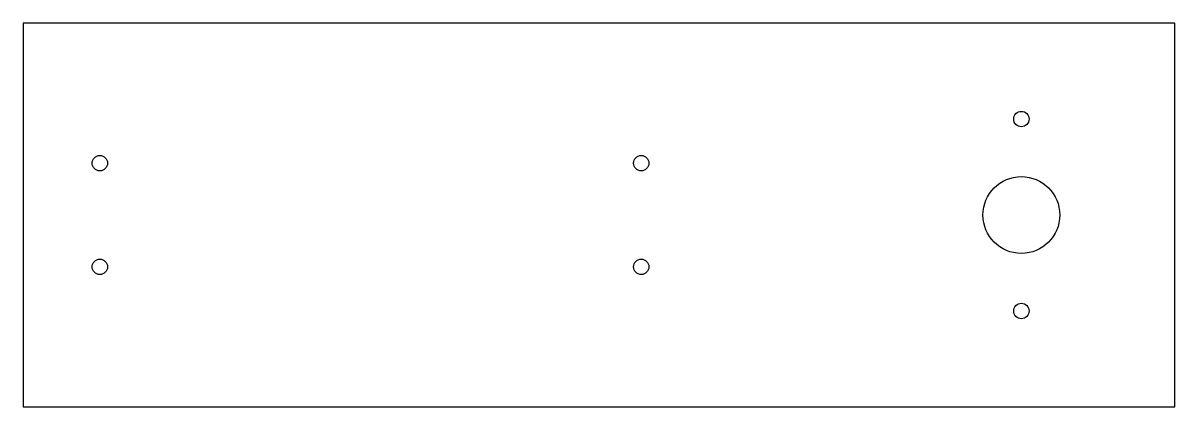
# Model space of a CAD drawing. Header units: millimetres. Extents: x 11336 to 23293, y 282 to 1383.
# Drawn here: x 23142.8 to 23292.8, y 1332.6 to 1382.6 of the extents above.
import ezdxf

# ---------------------------------------------------------------- set-up
doc = ezdxf.new("R2010")
doc.units = ezdxf.units.MM
doc.layers.add('G - dik', color=2, linetype='Continuous')

msp = doc.modelspace()

# ---------------------------------------------------------------- linework, layer by layer
at = {"layer": 'G - dik'}
msp.add_lwpolyline([(23292.81, 1349.25), (23292.81, 1382.58), (23142.81, 1382.58), (23142.81, 1332.58), (23292.81, 1332.58), (23292.81, 1340.91), (23292.81, 1340.91), (23292.81, 1349.25)], close=True, dxfattribs=at)
for centre, radius in [((23272.81, 1370.08), 1), ((23152.81, 1364.33), 1), ((23223.31, 1364.33), 1), ((23272.81, 1357.58), 5), ((23152.81, 1350.83), 1), ((23223.31, 1350.83), 1), ((23272.81, 1345.08), 1)]:
    msp.add_circle(centre, radius, dxfattribs=at)

doc.saveas('drawing.dxf')
